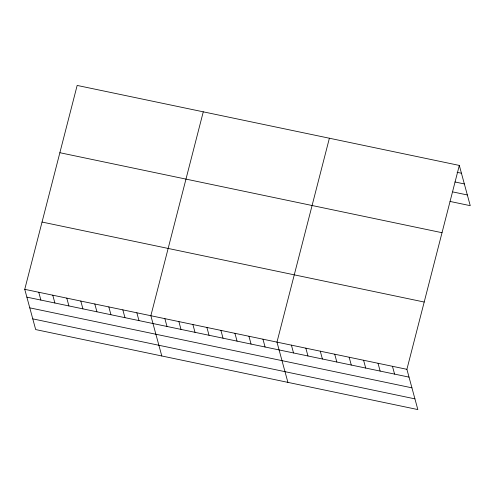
<?xml version="1.0" encoding="UTF-8"?>
<svg xmlns="http://www.w3.org/2000/svg" width="495" height="495" viewBox="0 0 495 495"><rect width="100%" height="100%" fill="white"/><g stroke="black" fill="none" stroke-linecap="round" stroke-linejoin="round"><path stroke-width="0.74" d="M459.317 165.423L406.902 369.32L417.836 409.569L35.683 329.577L24.75 289.328L77.164 85.431L459.317 165.423L470.25 205.672L450.035 201.44M203.272 111.827L150.857 315.73L161.797 355.979M329.385 138.223L276.971 342.125L287.904 382.375M457.108 172.322L461.439 173.231M454.961 181.968L464.347 183.936M452.906 191.942L467.342 194.962M59.87 152.714L442.016 232.706M42.044 222.045L424.196 302.037M24.75 289.328L406.902 369.32M26.872 297.136L409.019 377.128M29.78 307.847L411.933 387.839M32.775 318.873L414.928 398.865M392.461 366.3L394.583 374.109M378.025 363.281L380.148 371.089M363.59 360.255L365.712 368.063M349.154 357.235L351.277 365.044M334.719 354.21L336.835 362.024M320.277 351.19L322.4 358.999M305.842 348.171L307.964 355.979M291.406 345.145L293.529 352.954M262.956 339.193L265.079 347.001M248.942 336.26L251.064 344.068M234.933 333.327L237.056 341.135M220.919 330.394L223.041 338.203M206.91 327.461L209.032 335.27M192.895 324.528L195.018 332.337M178.887 321.595L181.003 329.404M164.872 318.662L166.994 326.471M136.849 312.797L138.971 320.605M122.834 309.864L124.957 317.672M108.826 306.931L110.942 314.74M94.811 303.998L96.933 311.807M80.796 301.065L82.919 308.874M66.788 298.132L68.91 305.941M52.773 295.193L54.895 303.008M38.765 292.26L40.881 300.075"/></g></svg>
